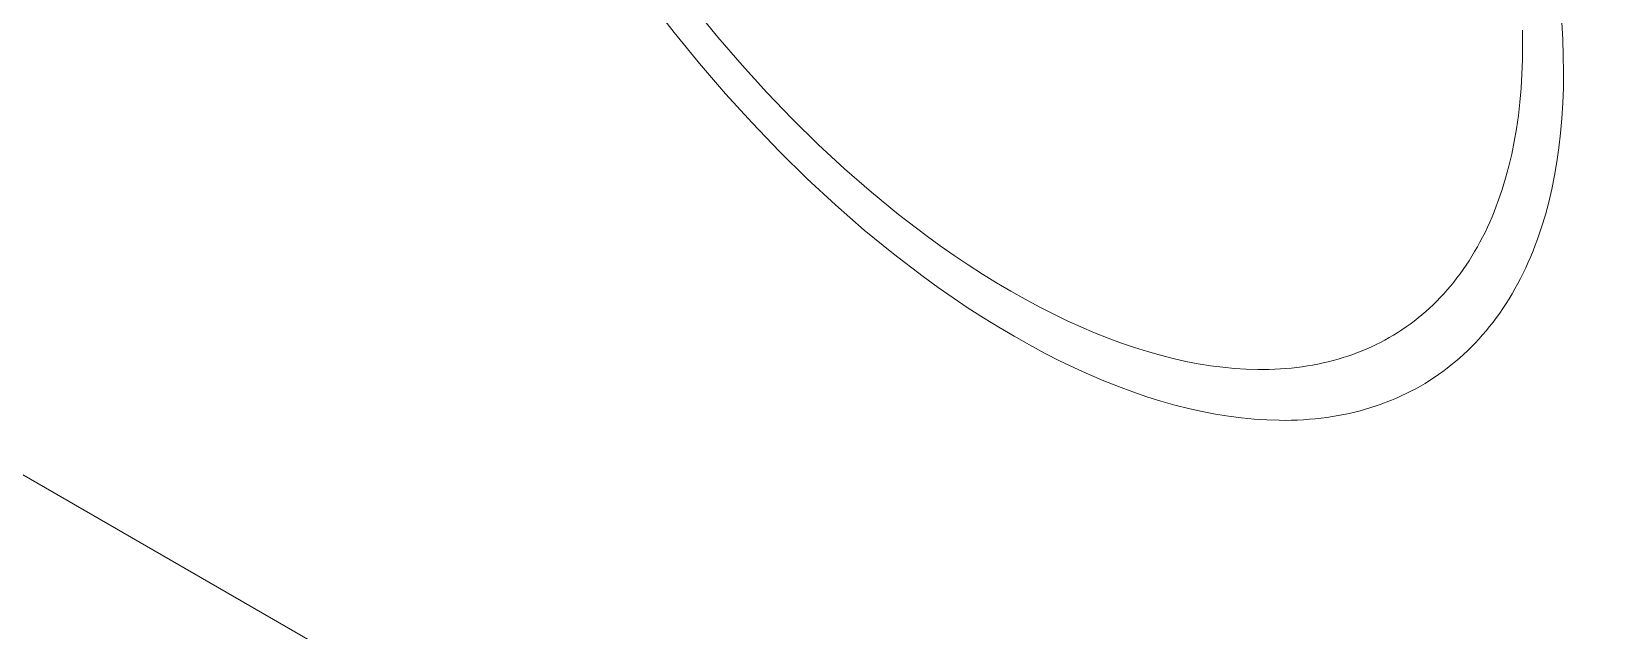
# Model space of a CAD drawing. Header units: inches. Extents: x -10 to 196, y -2 to 124.
# Drawn here: x 140.379 to 141.683, y 64.683 to 65.175 of the extents above; entities that cross this region are included whole.
import ezdxf

# ---------------------------------------------------------------- set-up
doc = ezdxf.new("R2010")
doc.units = ezdxf.units.IN
doc.layers.add('ZANO_R', color=7, linetype='Continuous', lineweight=0)

msp = doc.modelspace()

# ---------------------------------------------------------------- linework, layer by layer
at = {"layer": 'ZANO_R'}
for p, q in [((176.57368, 43.90981), (135.59118, 67.57106)), ((140.88685, 65.20067), (140.90706, 65.17455)), ((140.94299, 65.17073), (140.92361, 65.19447)), ((140.90706, 65.17455), (140.92786, 65.14906)), ((141.60395, 65.17661), (141.60413, 65.16424)), ((141.63706, 65.16893), (141.63624, 65.18275)), ((140.96288, 65.14761), (140.94299, 65.17073)), ((141.60413, 65.16424), (141.604, 65.15213)), ((141.63757, 65.15538), (141.63706, 65.16893)), ((140.92786, 65.14906), (140.94923, 65.12424)), ((140.98327, 65.12518), (140.96288, 65.14761)), ((141.604, 65.15213), (141.60359, 65.14027)), ((141.63775, 65.1421), (141.63757, 65.15538)), ((141.60359, 65.14027), (141.60289, 65.12867)), ((141.63762, 65.12909), (141.63775, 65.1421)), ((140.94923, 65.12424), (140.97112, 65.10016)), ((141.00412, 65.10348), (140.98327, 65.12518)), ((141.60289, 65.12867), (141.60191, 65.11733)), ((141.63718, 65.11635), (141.63762, 65.12909)), ((141.60191, 65.11733), (141.60064, 65.10625)), ((141.63643, 65.1039), (141.63718, 65.11635)), ((140.97112, 65.10016), (140.99351, 65.07685)), ((141.0254, 65.08255), (141.00412, 65.10348)), ((141.5991, 65.09543), (141.59728, 65.08488)), ((141.60064, 65.10625), (141.5991, 65.09543)), ((141.63537, 65.09172), (141.63643, 65.1039)), ((141.04707, 65.06244), (141.0254, 65.08255)), ((141.59728, 65.08488), (141.59519, 65.07459)), ((141.63401, 65.07982), (141.63537, 65.09172)), ((140.99351, 65.07685), (141.01635, 65.05438)), ((141.59519, 65.07459), (141.59283, 65.06458)), ((141.63235, 65.06821), (141.63401, 65.07982)), ((141.06911, 65.04321), (141.04707, 65.06244)), ((141.59283, 65.06458), (141.59021, 65.05484)), ((141.62816, 65.04584), (141.6304, 65.05688)), ((141.6304, 65.05688), (141.63235, 65.06821)), ((141.01635, 65.05438), (141.03962, 65.03279)), ((141.09149, 65.0249), (141.06911, 65.04321)), ((141.58733, 65.04536), (141.58419, 65.03617)), ((141.59021, 65.05484), (141.58733, 65.04536)), ((141.62563, 65.03509), (141.62816, 65.04584)), ((141.03962, 65.03279), (141.06329, 65.01214)), ((141.58253, 65.03167), (141.5808, 65.02725)), ((141.58419, 65.03617), (141.58253, 65.03167)), ((141.62282, 65.02462), (141.62563, 65.03509)), ((141.11417, 65.00755), (141.09149, 65.0249)), ((141.57715, 65.01861), (141.57524, 65.01439)), ((141.57901, 65.02289), (141.57715, 65.01861)), ((141.5808, 65.02725), (141.57901, 65.02289)), ((141.61972, 65.01445), (141.62282, 65.02462)), ((141.06329, 65.01214), (141.08732, 64.99248)), ((141.12561, 64.99926), (141.11417, 65.00755)), ((141.57122, 65.00617), (141.56912, 65.00217)), ((141.57326, 65.01025), (141.57122, 65.00617)), ((141.57524, 65.01439), (141.57326, 65.01025)), ((141.61456, 64.99975), (141.61635, 65.00458)), ((141.61635, 65.00458), (141.61972, 65.01445)), ((141.08732, 64.99248), (141.11167, 64.97386)), ((141.13712, 64.99123), (141.12561, 64.99926)), ((141.14869, 64.98347), (141.13712, 64.99123)), ((141.56475, 64.99438), (141.56247, 64.99059)), ((141.56697, 64.99824), (141.56475, 64.99438)), ((141.56912, 65.00217), (141.56697, 64.99824)), ((141.61078, 64.99033), (141.61271, 64.995)), ((141.61271, 64.995), (141.61456, 64.99975)), ((141.16032, 64.97597), (141.14869, 64.98347)), ((141.55528, 64.97965), (141.55277, 64.97615)), ((141.55773, 64.98323), (141.55528, 64.97965)), ((141.56013, 64.98687), (141.55773, 64.98323)), ((141.56247, 64.99059), (141.56013, 64.98687)), ((141.60461, 64.97675), (141.60674, 64.9812)), ((141.60674, 64.9812), (141.60879, 64.98572)), ((141.60879, 64.98572), (141.61078, 64.99033)), ((141.11167, 64.97386), (141.12396, 64.96495)), ((141.12396, 64.96495), (141.13631, 64.95633)), ((141.172, 64.96876), (141.16032, 64.97597)), ((141.18372, 64.96183), (141.172, 64.96876)), ((141.54489, 64.96609), (141.54215, 64.96288)), ((141.54757, 64.96937), (141.54489, 64.96609)), ((141.5502, 64.97272), (141.54757, 64.96937)), ((141.55277, 64.97615), (141.5502, 64.97272)), ((141.59785, 64.96385), (141.60017, 64.96808)), ((141.60017, 64.96808), (141.60243, 64.97237)), ((141.60243, 64.97237), (141.60461, 64.97675)), ((141.13631, 64.95633), (141.14874, 64.94799)), ((141.19543, 64.95523), (141.18372, 64.96183)), ((141.20704, 64.949), (141.19543, 64.95523)), ((141.5336, 64.9537), (141.53064, 64.95078)), ((141.5365, 64.95668), (141.5336, 64.9537)), ((141.53935, 64.95974), (141.5365, 64.95668)), ((141.54215, 64.96288), (141.53935, 64.95974)), ((141.59051, 64.95165), (141.59302, 64.95564)), ((141.59302, 64.95564), (141.59547, 64.95971)), ((141.59547, 64.95971), (141.59785, 64.96385)), ((141.14874, 64.94799), (141.16122, 64.93995)), ((141.16122, 64.93995), (141.17376, 64.9322)), ((141.21855, 64.94313), (141.20704, 64.949)), ((141.22996, 64.93763), (141.21855, 64.94313)), ((141.51826, 64.93988), (141.51504, 64.93735)), ((141.52144, 64.9425), (141.51826, 64.93988)), ((141.52456, 64.94518), (141.52144, 64.9425)), ((141.52763, 64.94795), (141.52456, 64.94518)), ((141.53064, 64.95078), (141.52763, 64.94795)), ((141.57985, 64.93646), (141.58261, 64.94014)), ((141.58261, 64.94014), (141.58531, 64.9439)), ((141.58531, 64.9439), (141.58794, 64.94773)), ((141.58794, 64.94773), (141.59051, 64.95165)), ((141.17376, 64.9322), (141.18635, 64.92476)), ((141.24126, 64.93249), (141.22996, 64.93763)), ((141.25246, 64.92771), (141.24126, 64.93249)), ((141.26354, 64.92329), (141.25246, 64.92771)), ((141.50162, 64.92796), (141.49814, 64.92581)), ((141.50505, 64.93019), (141.50162, 64.92796)), ((141.50843, 64.9325), (141.50505, 64.93019)), ((141.51176, 64.93489), (141.50843, 64.9325)), ((141.51504, 64.93735), (141.51176, 64.93489)), ((141.56821, 64.92252), (141.57121, 64.92588)), ((141.57121, 64.92588), (141.57415, 64.92933)), ((141.57415, 64.92933), (141.57703, 64.93285)), ((141.57703, 64.93285), (141.57985, 64.93646)), ((141.18635, 64.92476), (141.19892, 64.91767)), ((141.19892, 64.91767), (141.21139, 64.91098)), ((141.27451, 64.91923), (141.26354, 64.92329)), ((141.28536, 64.91552), (141.27451, 64.91923)), ((141.29609, 64.91216), (141.28536, 64.91552)), ((141.47239, 64.91289), (141.46852, 64.91136)), ((141.47621, 64.9145), (141.47239, 64.91289)), ((141.47999, 64.91619), (141.47621, 64.9145)), ((141.48372, 64.91796), (141.47999, 64.91619)), ((141.4874, 64.9198), (141.48372, 64.91796)), ((141.49103, 64.92173), (141.4874, 64.9198)), ((141.49461, 64.92373), (141.49103, 64.92173)), ((141.49814, 64.92581), (141.49461, 64.92373)), ((141.55561, 64.90985), (141.55885, 64.9129)), ((141.55885, 64.9129), (141.56203, 64.91602)), ((141.56203, 64.91602), (141.56515, 64.91923)), ((141.56515, 64.91923), (141.56821, 64.92252)), ((141.21139, 64.91098), (141.22375, 64.90468)), ((141.22375, 64.90468), (141.236, 64.89878)), ((141.30669, 64.90916), (141.29609, 64.91216)), ((141.31717, 64.9065), (141.30669, 64.90916)), ((141.32751, 64.90419), (141.31717, 64.9065)), ((141.33772, 64.90223), (141.32751, 64.90419)), ((141.34779, 64.90061), (141.33772, 64.90223)), ((141.35772, 64.89933), (141.34779, 64.90061)), ((141.42297, 64.89977), (141.41857, 64.8992)), ((141.42733, 64.90042), (141.42297, 64.89977)), ((141.43165, 64.90115), (141.42733, 64.90042)), ((141.43592, 64.90196), (141.43165, 64.90115)), ((141.44016, 64.90286), (141.43592, 64.90196)), ((141.44434, 64.90383), (141.44016, 64.90286)), ((141.44848, 64.90489), (141.44434, 64.90383)), ((141.45258, 64.90602), (141.44848, 64.90489)), ((141.45664, 64.90724), (141.45258, 64.90602)), ((141.46064, 64.90853), (141.45664, 64.90724)), ((141.46461, 64.90991), (141.46064, 64.90853)), ((141.46852, 64.91136), (141.46461, 64.90991)), ((141.5421, 64.89847), (141.54556, 64.90119)), ((141.54556, 64.90119), (141.54897, 64.904)), ((141.54897, 64.904), (141.55232, 64.90688)), ((141.55232, 64.90688), (141.55561, 64.90985)), ((141.236, 64.89878), (141.24814, 64.89326)), ((141.24814, 64.89326), (141.26016, 64.88813)), ((141.26016, 64.88813), (141.27206, 64.88338)), ((141.3675, 64.89839), (141.35772, 64.89933)), ((141.37714, 64.89778), (141.3675, 64.89839)), ((141.38662, 64.89752), (141.37714, 64.89778)), ((141.39131, 64.89751), (141.38662, 64.89752)), ((141.39595, 64.89758), (141.39131, 64.89751)), ((141.40056, 64.89774), (141.39595, 64.89758)), ((141.40512, 64.89798), (141.40056, 64.89774)), ((141.40965, 64.89831), (141.40512, 64.89798)), ((141.41413, 64.89871), (141.40965, 64.89831)), ((141.41857, 64.8992), (141.41413, 64.89871)), ((141.52395, 64.88608), (141.52769, 64.88839)), ((141.52769, 64.88839), (141.53137, 64.89079)), ((141.53137, 64.89079), (141.535, 64.89327)), ((141.535, 64.89327), (141.53858, 64.89583)), ((141.53858, 64.89583), (141.5421, 64.89847)), ((141.27206, 64.88338), (141.28384, 64.87902)), ((141.28384, 64.87902), (141.29549, 64.87503)), ((141.29549, 64.87503), (141.30701, 64.87143)), ((141.49631, 64.87221), (141.50041, 64.87394)), ((141.50041, 64.87394), (141.50447, 64.87575)), ((141.50447, 64.87575), (141.50847, 64.87765)), ((141.50847, 64.87765), (141.51242, 64.87963)), ((141.51242, 64.87963), (141.51632, 64.8817)), ((141.51632, 64.8817), (141.52016, 64.88385)), ((141.52016, 64.88385), (141.52395, 64.88608)), ((141.30701, 64.87143), (141.31839, 64.8682)), ((141.31839, 64.8682), (141.32964, 64.86535)), ((141.32964, 64.86535), (141.34075, 64.86287)), ((141.34075, 64.86287), (141.35171, 64.86076)), ((141.35171, 64.86076), (141.36252, 64.85902)), ((141.45715, 64.86048), (141.4617, 64.86144)), ((141.4617, 64.86144), (141.46619, 64.86248)), ((141.46619, 64.86248), (141.47064, 64.86362)), ((141.47064, 64.86362), (141.47504, 64.86484)), ((141.47504, 64.86484), (141.47939, 64.86614)), ((141.47939, 64.86614), (141.4837, 64.86753)), ((141.4837, 64.86753), (141.48795, 64.86901)), ((141.48795, 64.86901), (141.49215, 64.87057)), ((141.49215, 64.87057), (141.49631, 64.87221)), ((141.36252, 64.85902), (141.37318, 64.85765)), ((141.37318, 64.85765), (141.38369, 64.85664)), ((141.38369, 64.85664), (141.39403, 64.85599)), ((141.39403, 64.85599), (141.40422, 64.8557)), ((141.40422, 64.8557), (141.40924, 64.85569)), ((141.40924, 64.85569), (141.41423, 64.85577)), ((141.41423, 64.85577), (141.41918, 64.85594)), ((141.41918, 64.85594), (141.42408, 64.8562)), ((141.42408, 64.8562), (141.42894, 64.85655)), ((141.42894, 64.85655), (141.43375, 64.85698)), ((141.43375, 64.85698), (141.43852, 64.85751)), ((141.43852, 64.85751), (141.44325, 64.85812)), ((141.44325, 64.85812), (141.44793, 64.85882)), ((141.44793, 64.85882), (141.45256, 64.8596)), ((141.45256, 64.8596), (141.45715, 64.86048))]:
    msp.add_line(p, q, dxfattribs=at)

doc.saveas('drawing.dxf')
